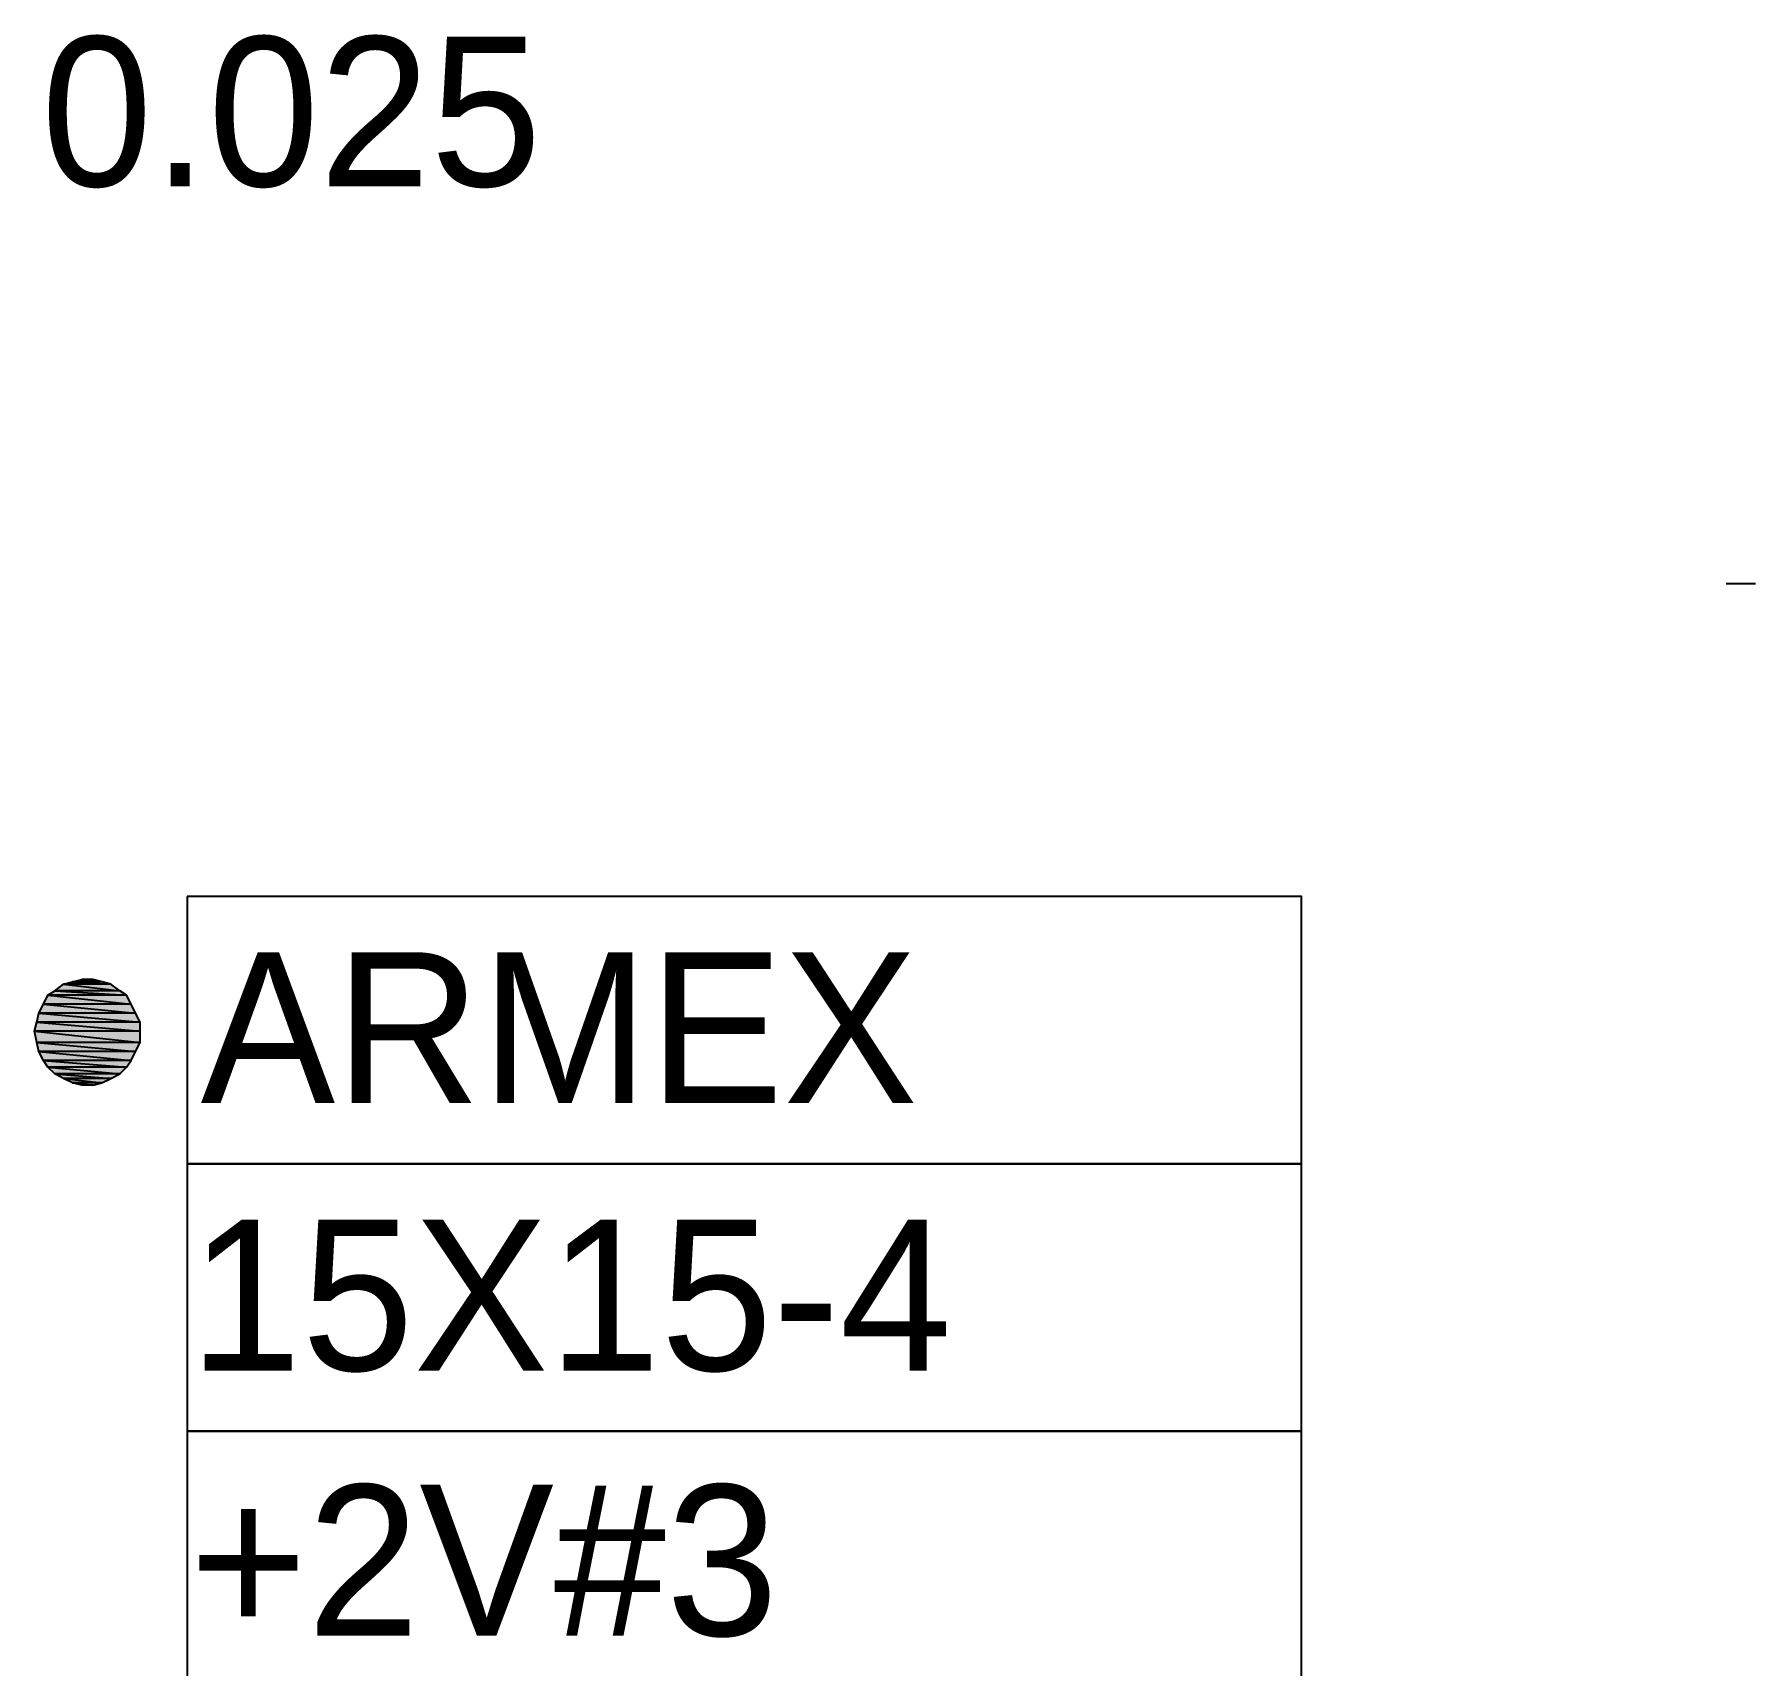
# Model space of a CAD drawing. Header units: metres. Extents: x 2.9 to 42.8, y 1.7 to 28.7.
# Drawn here: x 19.89 to 21.241, y 12.132 to 13.412 of the extents above; entities that cross this region are included whole.
import ezdxf

# ---------------------------------------------------------------- set-up
doc = ezdxf.new("R2010")
doc.units = ezdxf.units.M
for name, color, linetype in [('CIAN', 4, 'Continuous'), ('GRIS', 8, 'Continuous'), ('RELLENO_ROJO', 1, 'Continuous'), ('ROJO', 1, 'Continuous'), ('TEXTO', 7, 'Continuous')]:
    doc.layers.add(name, color=color, linetype=linetype)

msp = doc.modelspace()

# ---------------------------------------------------------------- hatches: boundary and pattern name
at = {"layer": 'RELLENO_ROJO'}
h = msp.add_hatch(color=256, dxfattribs=at)
h.dxf.hatch_style = 1
h.paths.add_polyline_path([(19.9566, 12.6612), (19.9055, 12.6612), (19.9619, 12.6577), (19.9566, 12.6612)])
h.paths.add_polyline_path([(19.9055, 12.6612), (19.9619, 12.6577), (19.9002, 12.6577), (19.9055, 12.6612)])
h = msp.add_hatch(color=256, dxfattribs=at)
h.dxf.hatch_style = 1
h.paths.add_polyline_path([(19.9496, 12.6665), (19.9125, 12.6665), (19.9566, 12.6612), (19.9496, 12.6665)])
h.paths.add_polyline_path([(19.9125, 12.6665), (19.9566, 12.6612), (19.9055, 12.6612), (19.9125, 12.6665)])
h = msp.add_hatch(color=256, dxfattribs=at)
h.dxf.hatch_style = 1
h.paths.add_polyline_path([(19.9425, 12.6683), (19.9196, 12.6683), (19.9496, 12.6665), (19.9425, 12.6683)])
h.paths.add_polyline_path([(19.9196, 12.6683), (19.9496, 12.6665), (19.9125, 12.6665), (19.9196, 12.6683)])
h = msp.add_hatch(color=256, dxfattribs=at)
h.dxf.hatch_style = 1
h.paths.add_polyline_path([(19.9355, 12.67), (19.9267, 12.67), (19.9425, 12.6683), (19.9355, 12.67)])
h.paths.add_polyline_path([(19.9267, 12.67), (19.9425, 12.6683), (19.9196, 12.6683), (19.9267, 12.67)])
h = msp.add_hatch(color=256, dxfattribs=at)
h.dxf.hatch_style = 1
h.paths.add_polyline_path([(19.9655, 12.6506), (19.8967, 12.6506), (19.969, 12.6436), (19.9655, 12.6506)])
h.paths.add_polyline_path([(19.8967, 12.6506), (19.969, 12.6436), (19.8931, 12.6436), (19.8967, 12.6506)])
h = msp.add_hatch(color=256, dxfattribs=at)
h.dxf.hatch_style = 1
h.paths.add_polyline_path([(19.9619, 12.6577), (19.9002, 12.6577), (19.9655, 12.6506), (19.9619, 12.6577)])
h.paths.add_polyline_path([(19.9002, 12.6577), (19.9655, 12.6506), (19.8967, 12.6506), (19.9002, 12.6577)])
h = msp.add_hatch(color=256, dxfattribs=at)
h.dxf.hatch_style = 1
h.paths.add_polyline_path([(19.9725, 12.6365), (19.8914, 12.6365), (19.9725, 12.6294), (19.9725, 12.6365)])
h.paths.add_polyline_path([(19.8914, 12.6365), (19.9725, 12.6294), (19.8896, 12.6294), (19.8914, 12.6365)])
h = msp.add_hatch(color=256, dxfattribs=at)
h.dxf.hatch_style = 1
h.paths.add_polyline_path([(19.969, 12.6436), (19.8931, 12.6436), (19.9725, 12.6365), (19.969, 12.6436)])
h.paths.add_polyline_path([(19.8931, 12.6436), (19.9725, 12.6365), (19.8914, 12.6365), (19.8931, 12.6436)])
h = msp.add_hatch(color=256, dxfattribs=at)
h.dxf.hatch_style = 1
h.paths.add_polyline_path([(19.9725, 12.6294), (19.8896, 12.6294), (19.9725, 12.6206), (19.9725, 12.6294)])
h.paths.add_polyline_path([(19.8896, 12.6294), (19.9725, 12.6206), (19.8914, 12.6206), (19.8896, 12.6294)])
h = msp.add_hatch(color=256, dxfattribs=at)
h.dxf.hatch_style = 1
h.paths.add_polyline_path([(19.9725, 12.6206), (19.8914, 12.6206), (19.969, 12.6136), (19.9725, 12.6206)])
h.paths.add_polyline_path([(19.8914, 12.6206), (19.969, 12.6136), (19.8931, 12.6136), (19.8914, 12.6206)])
h = msp.add_hatch(color=256, dxfattribs=at)
h.dxf.hatch_style = 1
h.paths.add_polyline_path([(19.969, 12.6136), (19.8931, 12.6136), (19.9655, 12.6065), (19.969, 12.6136)])
h.paths.add_polyline_path([(19.8931, 12.6136), (19.9655, 12.6065), (19.8967, 12.6065), (19.8931, 12.6136)])
h = msp.add_hatch(color=256, dxfattribs=at)
h.dxf.hatch_style = 1
h.paths.add_polyline_path([(19.9655, 12.6065), (19.8967, 12.6065), (19.9619, 12.6012), (19.9655, 12.6065)])
h.paths.add_polyline_path([(19.8967, 12.6065), (19.9619, 12.6012), (19.9002, 12.6012), (19.8967, 12.6065)])
h = msp.add_hatch(color=256, dxfattribs=at)
h.dxf.hatch_style = 1
h.paths.add_polyline_path([(19.9619, 12.6012), (19.9002, 12.6012), (19.9566, 12.5959), (19.9619, 12.6012)])
h.paths.add_polyline_path([(19.9002, 12.6012), (19.9566, 12.5959), (19.9055, 12.5959), (19.9002, 12.6012)])
h = msp.add_hatch(color=256, dxfattribs=at)
h.dxf.hatch_style = 1
h.paths.add_polyline_path([(19.9566, 12.5959), (19.9055, 12.5959), (19.9496, 12.5924), (19.9566, 12.5959)])
h.paths.add_polyline_path([(19.9055, 12.5959), (19.9496, 12.5924), (19.9125, 12.5924), (19.9055, 12.5959)])
h = msp.add_hatch(color=256, dxfattribs=at)
h.dxf.hatch_style = 1
h.paths.add_polyline_path([(19.9496, 12.5924), (19.9125, 12.5924), (19.9425, 12.5889), (19.9496, 12.5924)])
h.paths.add_polyline_path([(19.9125, 12.5924), (19.9425, 12.5889), (19.9196, 12.5889), (19.9125, 12.5924)])
h = msp.add_hatch(color=256, dxfattribs=at)
h.dxf.hatch_style = 1
h.paths.add_polyline_path([(19.9425, 12.5889), (19.9196, 12.5889), (19.9355, 12.5871), (19.9425, 12.5889)])
h.paths.add_polyline_path([(19.9196, 12.5889), (19.9355, 12.5871), (19.9267, 12.5871), (19.9196, 12.5889)])

# ---------------------------------------------------------------- linework, layer by layer
at = {"layer": 'CIAN', "lineweight": -3}
for points in [[(20.0096, 12.7353), (20.0096, 12.5254), (20.8844, 12.5254), (20.8844, 12.7353)], [(20.0096, 12.5254), (20.0096, 12.3155), (20.8844, 12.3155), (20.8844, 12.5254)], [(20.0096, 12.3155), (20.0096, 12.1056), (20.8844, 12.1056), (20.8844, 12.3155)]]:
    msp.add_lwpolyline(points, close=True, dxfattribs=at)
at = {"layer": 'GRIS', "lineweight": -3}
msp.add_lwpolyline([(21.2408, 12.9805), (21.2178, 12.9805)], dxfattribs=at)
at = {"layer": 'ROJO', "lineweight": -3}
for points in [[(19.9055, 12.6612), (19.9619, 12.6577), (19.9002, 12.6577)], [(19.9125, 12.6665), (19.9566, 12.6612), (19.9055, 12.6612)], [(19.9566, 12.6612), (19.9055, 12.6612), (19.9619, 12.6577)], [(19.9196, 12.6683), (19.9496, 12.6665), (19.9125, 12.6665)], [(19.9496, 12.6665), (19.9125, 12.6665), (19.9566, 12.6612)], [(19.9267, 12.67), (19.9425, 12.6683), (19.9196, 12.6683)], [(19.9425, 12.6683), (19.9196, 12.6683), (19.9496, 12.6665)], [(19.9355, 12.67), (19.9267, 12.67), (19.9425, 12.6683)], [(19.8967, 12.6506), (19.969, 12.6436), (19.8931, 12.6436)], [(19.9002, 12.6577), (19.9655, 12.6506), (19.8967, 12.6506)], [(19.9655, 12.6506), (19.8967, 12.6506), (19.969, 12.6436)], [(19.9619, 12.6577), (19.9002, 12.6577), (19.9655, 12.6506)], [(19.8914, 12.6365), (19.9725, 12.6294), (19.8896, 12.6294)], [(19.8931, 12.6436), (19.9725, 12.6365), (19.8914, 12.6365)], [(19.9725, 12.6365), (19.8914, 12.6365), (19.9725, 12.6294)], [(19.969, 12.6436), (19.8931, 12.6436), (19.9725, 12.6365)], [(19.9725, 12.6294), (19.8896, 12.6294), (19.9725, 12.6206)], [(19.8896, 12.6294), (19.9725, 12.6206), (19.8914, 12.6206)], [(19.9725, 12.6206), (19.8914, 12.6206), (19.969, 12.6136)], [(19.8914, 12.6206), (19.969, 12.6136), (19.8931, 12.6136)], [(19.969, 12.6136), (19.8931, 12.6136), (19.9655, 12.6065)], [(19.8931, 12.6136), (19.9655, 12.6065), (19.8967, 12.6065)], [(19.9655, 12.6065), (19.8967, 12.6065), (19.9619, 12.6012)], [(19.8967, 12.6065), (19.9619, 12.6012), (19.9002, 12.6012)], [(19.9619, 12.6012), (19.9002, 12.6012), (19.9566, 12.5959)], [(19.9002, 12.6012), (19.9566, 12.5959), (19.9055, 12.5959)], [(19.9566, 12.5959), (19.9055, 12.5959), (19.9496, 12.5924)], [(19.9055, 12.5959), (19.9496, 12.5924), (19.9125, 12.5924)], [(19.9496, 12.5924), (19.9125, 12.5924), (19.9425, 12.5889)], [(19.9125, 12.5924), (19.9425, 12.5889), (19.9196, 12.5889)], [(19.9425, 12.5889), (19.9196, 12.5889), (19.9355, 12.5871)], [(19.9196, 12.5889), (19.9355, 12.5871), (19.9267, 12.5871)]]:
    msp.add_lwpolyline(points, close=True, dxfattribs=at)

# ---------------------------------------------------------------- texts
at = {"layer": 'TEXTO', "color": 3, "true_color": 0x00ff00}
msp.add_text('0.025', height=0.1174, dxfattribs=at).set_placement((19.8949, 13.2927))
at = {"layer": 'TEXTO', "color": 18, "true_color": 0x000000}
for s, p in [('ARMEX', (20.0201, 12.573)), ('15X15-4', (20.0113, 12.3631)), ('+2V#3', (20.0113, 12.155))]:
    msp.add_text(s, height=0.1184, dxfattribs=at).set_placement(p)

doc.saveas('drawing.dxf')
